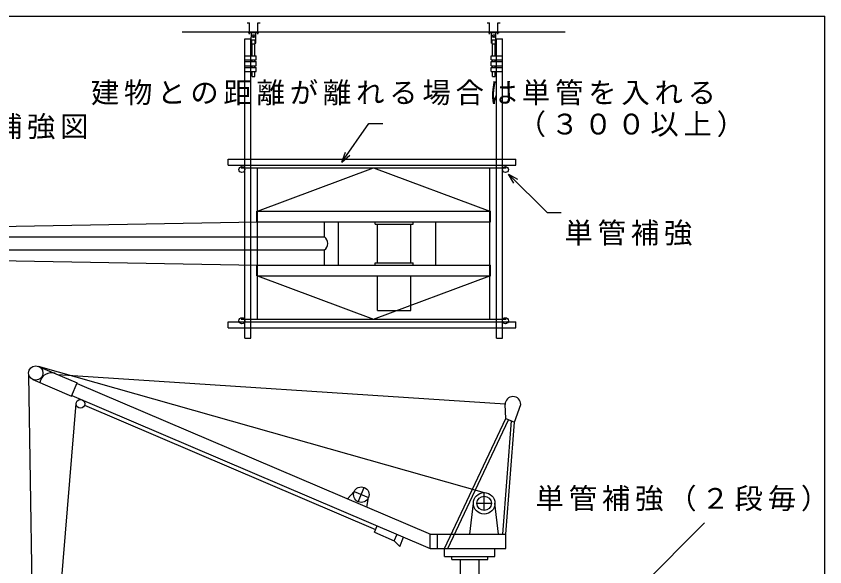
# Model space of a CAD drawing. Units: millimetres, scale not verified. Extents: x -24315 to 20797, y -7730 to 29060.
# Drawn here: x -1609 to 5241, y 24394 to 29060 of the extents above; entities that cross this region are included whole.
import ezdxf

# ---------------------------------------------------------------- set-up
doc = ezdxf.new("R2010")
doc.units = ezdxf.units.MM
doc.header["$LTSCALE"] = 10
doc.linetypes.add('CHAIN2', pattern=[12, 9, -1, 1, -1])
for name, color, linetype in [('0-0_L-1-1', 4, 'Continuous'), ('0-1_L-1-2', 6, 'Continuous'), ('0-2_L-1-3', 2, 'Continuous'), ('0-6_L-3-1', 4, 'CHAIN2'), ('1-2_NTEXT', 7, 'Continuous')]:
    doc.layers.add(name, color=color, linetype=linetype)
doc.styles.add('ＭＳ ゴシック', font='')
doc.styles.get('ＭＳ ゴシック').set_extended_font_data('MS Gothic')

msp = doc.modelspace()

# ---------------------------------------------------------------- linework, layer by layer
at = {"layer": '0-0_L-1-1'}
for p, q in [((1149.69, 27823.13), (1180.46, 27907.71)), ((1149.69, 27823.13), (1218.62, 27880.99)), ((296.27, 27775.27), (2542.1, 27775.27)), ((433.77, 26492.07), (433.77, 27775.27)), ((2404.6, 26492.07), (2404.6, 27775.27)), ((428.77, 27408.67), (2409.6, 27408.67)), ((428.77, 27317), (428.77, 27408.67)), ((2409.6, 27317), (2409.6, 27408.67)), ((-2865.54, 27258.52), (433.77, 27317)), ((428.77, 27317), (2409.6, 27317)), ((1432.94, 27298.67), (1432.94, 27317)), ((1432.94, 27298.67), (1753.77, 27298.67)), ((1753.77, 27298.67), (1753.77, 27317)), ((-3092.32, 27188.67), (1002.1, 27188.67)), ((-3092.32, 27078.67), (1002.1, 27078.67)), ((-2865.54, 27008.82), (433.77, 26950.34)), ((428.77, 26858.67), (428.77, 26950.34)), ((433.77, 26950.34), (2409.6, 26950.34)), ((1432.94, 26968.67), (1753.77, 26968.67)), ((1432.94, 26950.34), (1432.94, 26968.67)), ((1753.77, 26950.34), (1753.77, 26968.67)), ((2409.6, 26858.67), (2409.6, 26950.34)), ((428.77, 26858.67), (2409.6, 26858.67)), ((296.27, 26492.07), (2542.1, 26492.07)), ((-1421.8, 26093.19), (2355.18, 25023.55)), ((-1419.13, 26092.12), (-1091.32, 25952.24)), ((-1466.4, 23759.1), (-1501.02, 26016.97)), ((-1467.01, 25979.91), (-1139.21, 25840.03)), ((-1259.27, 26023.91), (2532.63, 25774.07)), ((-1139.21, 25840.03), (-1091.32, 25952.24)), ((-1093.25, 25947.73), (1900.6, 24670.15)), ((-1137.09, 25845), (1897.68, 24549.95)), ((-1267.22, 23757.15), (-1101.95, 25777.63)), ((-1030.48, 25763.91), (1435.99, 24711.38)), ((2538.18, 25650.15), (2532.52, 25770.15)), ((2611.26, 25619.93), (2665.85, 25770.15)), ((2019.68, 24550.65), (2538.18, 25650.15)), ((2046.66, 24550.65), (2560.25, 25639.74)), ((2513.71, 24670.15), (2587.54, 25629.74)), ((2538.18, 25650.15), (2611.26, 25619.93)), ((2538.18, 24670.15), (2611.26, 25619.93)), ((1196.53, 24970.6), (1254.06, 25031.47)), ((1254.06, 25031.47), (1374.49, 24980.08)), ((1288.58, 24945.56), (1339.98, 25065.99)), ((2355.18, 24871.05), (2355.18, 25023.55)), ((1360.79, 24900.51), (1374.49, 24980.08)), ((2233.18, 24670.15), (2263.68, 24932.05)), ((2294.18, 24932.05), (2416.18, 24932.05)), ((2477.18, 24670.15), (2446.68, 24932.05)), ((1425.71, 24687.29), (1448.84, 24741.49)), ((3345.85, 23890.33), (4221.93, 24766.42)), ((1425.71, 24687.29), (1594.03, 24615.47)), ((1594.03, 24615.47), (1617.16, 24669.66)), ((1897.68, 24670.15), (2538.18, 24670.15)), ((1897.68, 24550.65), (1897.68, 24670.15)), ((1958.68, 24550.65), (1958.68, 24670.15)), ((2538.18, 24550.65), (2538.18, 24670.15)), ((1639.86, 24567.44), (1594.03, 24615.47)), ((1639.86, 24567.44), (1673.26, 24645.72)), ((1897.68, 24550.65), (2538.18, 24550.65)), ((2019.68, 24482.65), (2019.68, 24550.65)), ((2446.68, 24482.65), (2446.68, 24550.65)), ((2019.68, 24482.65), (2446.68, 24482.65)), ((2080.68, 24457.15), (2080.68, 24482.65)), ((2080.68, 24457.15), (2385.68, 24457.15)), ((2385.68, 24457.15), (2385.68, 24482.65))]:
    msp.add_line(p, q, dxfattribs=at)
for points in [[(1149.69, 27823.13), (1377.76, 28148.95), (1497.76, 28148.95)], [(2560.73, 27722.21), (2888.03, 27394.91), (3008.03, 27394.91)], [(2605.73, 27644.27), (2560.73, 27722.21), (2638.67, 27677.21)]]:
    msp.add_lwpolyline(points, dxfattribs=at)
for centre, radius in [((-1443.07, 26036.02), 61), ((-1065.48, 25774.64), 36.6), ((1314.28, 25005.77), 65.47), ((2355.18, 24932.05), 91.5), ((2355.18, 24932.05), 61)]:
    msp.add_circle(centre, radius, dxfattribs=at)
for centre, radius, start, end in [((965.5, 27133.67), 66.07, 303.64, 56.36), ((-1310.03, 25937.97), 100.69, 71.98, 170.12), ((2599.18, 25770.15), 66.67, 0, 180)]:
    msp.add_arc(centre, radius, start, end, dxfattribs=at)
at = {"layer": '0-1_L-1-2'}
for p, q in [((347.04, 29002.97), (367.04, 29002.97)), ((367.04, 28906.97), (367.04, 29002.97)), ((437.04, 28906.97), (437.04, 29002.97)), ((437.04, 29002.97), (457.04, 29002.97)), ((2381.33, 29002.97), (2401.33, 29002.97)), ((2401.33, 28906.97), (2401.33, 29002.97)), ((2471.33, 28906.97), (2471.33, 29002.97)), ((2471.33, 29002.97), (2491.33, 29002.97)), ((-203.73, 28927.97), (3042.1, 28927.97)), ((357.04, 28927.97), (447.04, 28927.97)), ((357.04, 28921.97), (357.04, 28927.97)), ((357.04, 28921.97), (447.04, 28921.97)), ((383.48, 28885.39), (383.48, 28921.97)), ((420.1, 28884), (420.1, 28921.97)), ((447.04, 28921.97), (447.04, 28927.97)), ((2391.33, 28927.97), (2481.33, 28927.97)), ((2391.33, 28921.97), (2391.33, 28927.97)), ((2418.27, 28884), (2418.27, 28921.97)), ((2454.89, 28885.39), (2454.89, 28921.97)), ((327.97, 27727.98), (327.97, 28867.98)), ((327.97, 28867.98), (378.7, 28867.98)), ((378.7, 26330.92), (378.7, 28867.98)), ((382.89, 28829.47), (382.89, 28880.72)), ((386.64, 28859.47), (416.64, 28859.47)), ((386.64, 28827.97), (386.64, 28859.47)), ((420.39, 28829.47), (420.39, 28880.72)), ((2417.98, 28829.47), (2417.98, 28880.72)), ((2421.73, 28859.47), (2451.73, 28859.47)), ((2451.73, 28827.97), (2451.73, 28859.47)), ((2455.48, 28829.47), (2455.48, 28880.72)), ((2459.67, 26330.92), (2459.67, 28867.98)), ((2459.67, 28867.98), (2510.4, 28867.98)), ((2510.4, 27727.98), (2510.4, 28867.98)), ((382.89, 28829.47), (386.64, 28829.47)), ((389.49, 28824.47), (386.64, 28827.97)), ((389.49, 28824.47), (413.79, 28824.47)), ((389.49, 28724.47), (389.49, 28824.47)), ((413.79, 28724.47), (413.79, 28824.47)), ((416.64, 28829.47), (420.39, 28829.47)), ((2417.98, 28829.47), (2421.73, 28829.47)), ((2424.58, 28824.47), (2448.88, 28824.47)), ((2424.58, 28724.47), (2424.58, 28824.47)), ((2448.88, 28824.47), (2451.73, 28827.97)), ((2448.88, 28724.47), (2448.88, 28824.47)), ((2451.73, 28829.47), (2455.48, 28829.47)), ((327.99, 28724.47), (423.79, 28724.47)), ((327.99, 28689.47), (327.99, 28724.47)), ((423.79, 28689.47), (423.79, 28724.47)), ((2414.58, 28724.47), (2510.38, 28724.47)), ((2414.58, 28689.47), (2414.58, 28724.47)), ((2510.38, 28689.47), (2510.38, 28724.47)), ((327.99, 28689.47), (423.79, 28689.47)), ((327.99, 28674.47), (423.79, 28674.47)), ((327.99, 28639.47), (327.99, 28674.47)), ((327.99, 28639.47), (423.79, 28639.47)), ((389.49, 28674.47), (389.49, 28689.47)), ((389.49, 28624.47), (389.49, 28639.47)), ((413.79, 28674.47), (413.79, 28689.47)), ((413.79, 28624.47), (413.79, 28639.47)), ((423.79, 28639.47), (423.79, 28674.47)), ((2414.58, 28689.47), (2510.38, 28689.47)), ((2414.58, 28674.47), (2510.38, 28674.47)), ((2414.58, 28639.47), (2414.58, 28674.47)), ((2414.58, 28639.47), (2510.38, 28639.47)), ((2424.58, 28674.47), (2424.58, 28689.47)), ((2424.58, 28624.47), (2424.58, 28639.47)), ((2448.88, 28674.47), (2448.88, 28689.47)), ((2448.88, 28624.47), (2448.88, 28639.47)), ((2510.38, 28639.47), (2510.38, 28674.47)), ((327.99, 28624.47), (423.79, 28624.47)), ((327.99, 28589.47), (327.99, 28624.47)), ((327.99, 28589.47), (423.79, 28589.47)), ((389.49, 28549.47), (389.49, 28589.47)), ((413.79, 28549.47), (413.79, 28589.47)), ((423.79, 28589.47), (423.79, 28624.47)), ((2414.58, 28624.47), (2510.38, 28624.47)), ((2414.58, 28589.47), (2414.58, 28624.47)), ((2414.58, 28589.47), (2510.38, 28589.47)), ((2424.58, 28549.47), (2424.58, 28589.47)), ((2448.88, 28549.47), (2448.88, 28589.47)), ((2510.38, 28589.47), (2510.38, 28624.47)), ((389.49, 28549.47), (413.79, 28549.47)), ((2424.58, 28549.47), (2448.88, 28549.47)), ((185.66, 27797.27), (185.66, 27848)), ((185.66, 27848), (2622.72, 27848)), ((327.97, 27757.92), (327.97, 27827.92)), ((2510.4, 27757.92), (2510.4, 27827.92)), ((2622.72, 27797.27), (2622.72, 27848)), ((185.66, 27797.27), (215.66, 27797.27)), ((215.66, 27797.27), (2622.72, 27797.27)), ((433.77, 27408.67), (1419.19, 27775.27)), ((1419.19, 27775.27), (2404.6, 27408.67)), ((327.97, 26360.92), (327.97, 27727.98)), ((2510.4, 26360.92), (2510.4, 27727.98)), ((1002.1, 27188.67), (1002.1, 27317)), ((1121.27, 26950.34), (1121.27, 27317)), ((1451.27, 26968.67), (1451.27, 27298.67)), ((1735.44, 26968.67), (1735.44, 27298.67)), ((1946.27, 26950.34), (1946.27, 27317)), ((1002.1, 26950.34), (1002.1, 27078.67)), ((1451.27, 26565.4), (1451.27, 26858.67)), ((1735.44, 26565.4), (1735.44, 26858.67)), ((1451.27, 26565.4), (1735.44, 26565.4)), ((185.66, 26419.34), (185.66, 26470.07)), ((185.66, 26470.07), (215.66, 26470.07)), ((215.66, 26470.07), (2622.72, 26470.07)), ((327.97, 26330.92), (327.97, 26360.92)), ((327.97, 26330.92), (378.7, 26330.92)), ((2459.67, 26330.92), (2510.4, 26330.92)), ((2510.4, 26330.92), (2510.4, 26360.92)), ((2153.88, 24024.75), (2153.88, 24457.15)), ((2312.48, 24024.75), (2312.48, 24457.15))]:
    msp.add_line(p, q, dxfattribs=at)
for points in [[(2391.33, 28921.97), (2481.33, 28921.97), (2481.33, 28927.97)], [(413.79, 28824.47), (416.64, 28827.97), (416.64, 28859.47)], [(2424.58, 28824.47), (2421.73, 28827.97), (2421.73, 28859.47)], [(433.77, 26858.67), (1419.19, 26492.07), (2404.6, 26858.67)], [(185.66, 26419.34), (2622.72, 26419.34), (2622.72, 26470.07)]]:
    msp.add_lwpolyline(points, dxfattribs=at)
for centre in [(401.64, 28884.47), (2436.73, 28884.47)]:
    msp.add_circle(centre, 4.5, dxfattribs=at)
for centre in [(401.64, 28880.72), (2436.73, 28880.72)]:
    msp.add_arc(centre, 18.75, 0, 180, dxfattribs=at)
at = {"layer": '0-2_L-1-3'}
msp.add_line((-5271.82, 29059.5), (5241.22, 29059.5), dxfattribs=at)
msp.add_lwpolyline([(-5271.82, 14007.32), (5241.22, 14007.32), (5241.22, 29059.5)], dxfattribs=at)
for centre in [(302.57, 27759.78), (2535.8, 27759.78), (302.57, 26479.07), (2535.8, 26479.07)]:
    msp.add_circle(centre, 25.35, dxfattribs=at)
at = {"layer": '0-6_L-3-1'}
for p, q in [((390.39, 28884.47), (413.79, 28884.47)), ((2424.58, 28884.47), (2447.98, 28884.47))]:
    msp.add_line(p, q, dxfattribs=at)

# ---------------------------------------------------------------- texts
at = {"layer": '1-2_NTEXT', "char_height": 176, "attachment_point": 7, "style": 'ＭＳ ゴシック'}
for s, insert in [('\\T1.17;建物との距離が離れる場合は単管を入れる', (-976.76, 28303.83)), ('\\T1.17;スリングエース\u3000単管補強図', (-4607.47, 28015.76)), ('\\T1.17;（３００以上）', (2639.29, 28034.21)), ('\\T1.17;単管補強', (3035.79, 27114.33)), ('\\T1.17;単管補強（２段毎）', (2791.08, 24862.75))]:
    msp.add_mtext(s, dxfattribs=dict(at, insert=insert))

doc.saveas('drawing.dxf')
